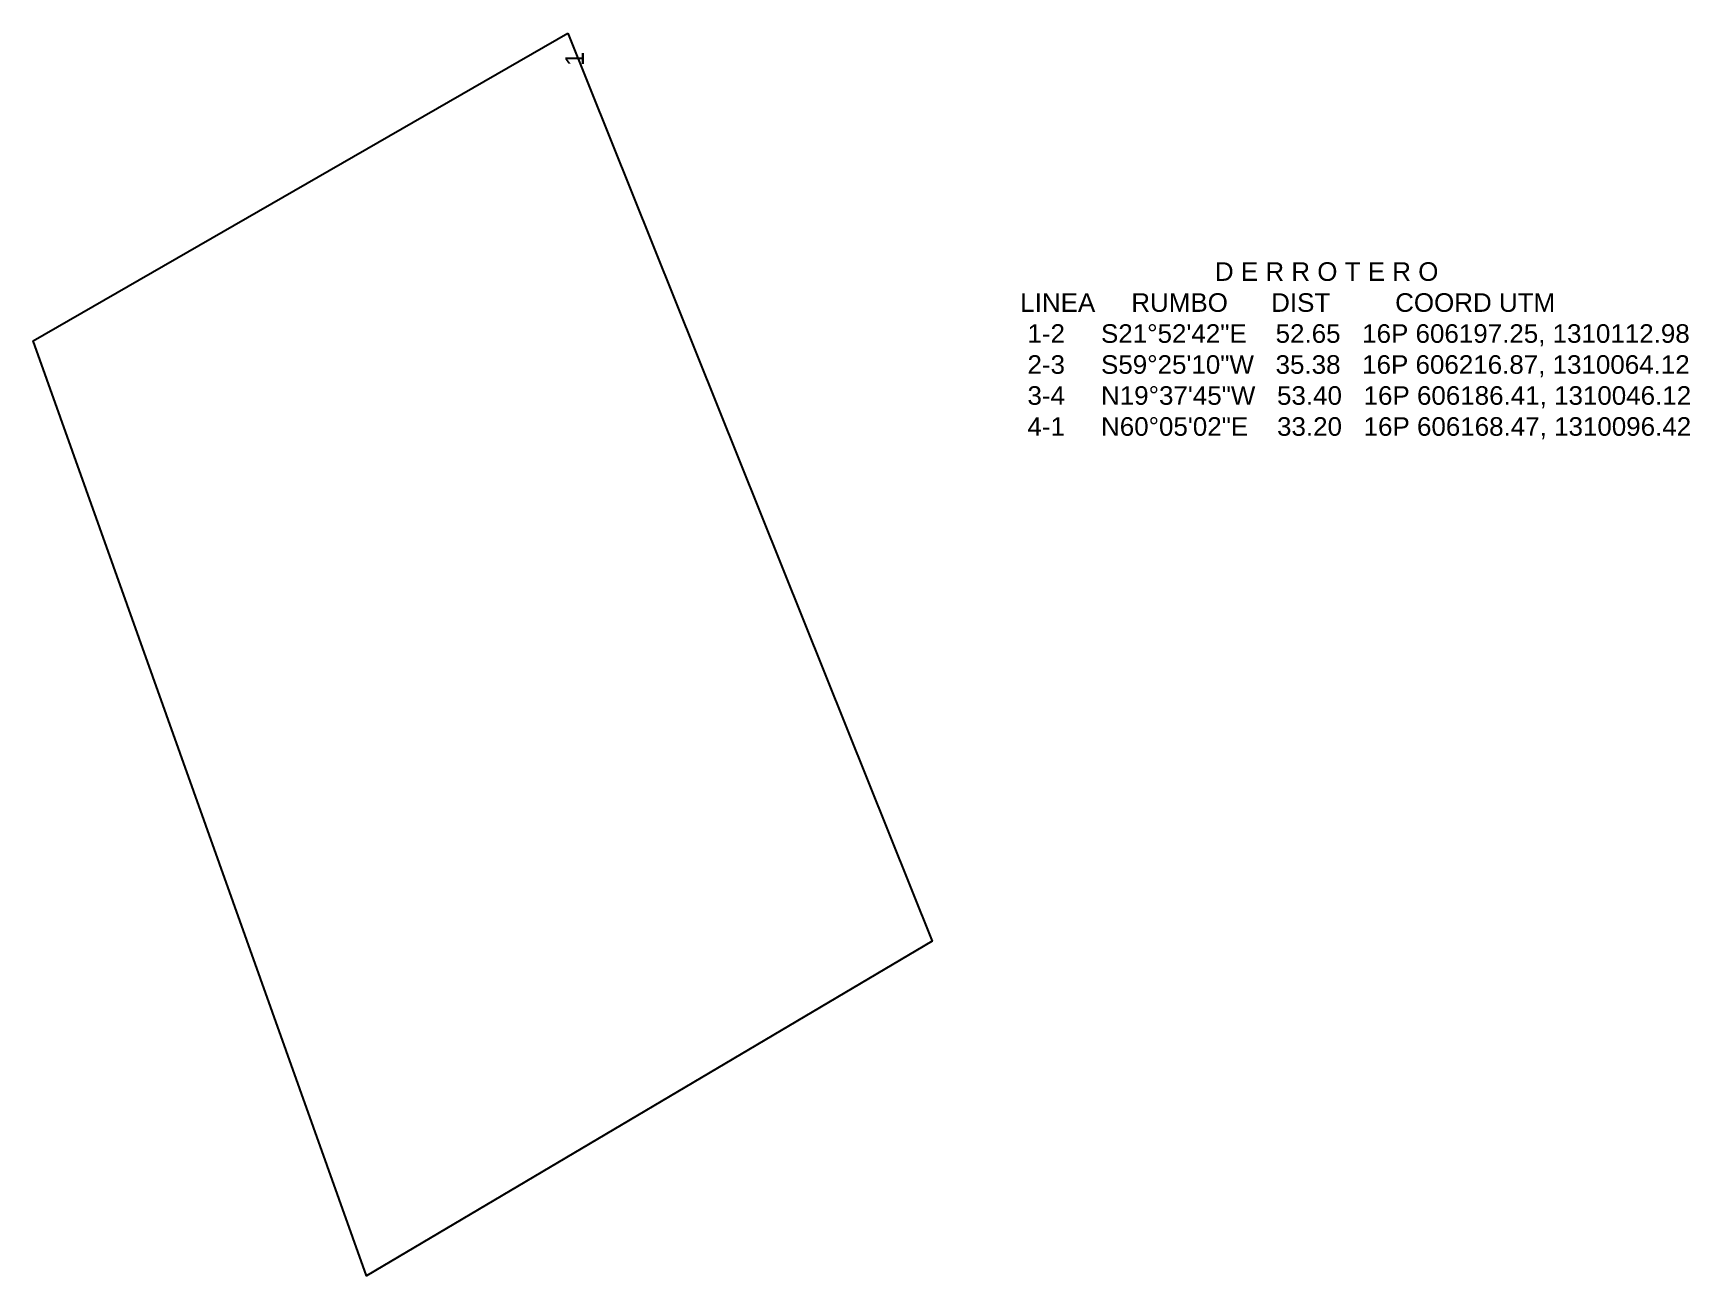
# Model space of a CAD drawing. Header units: millimetres. Extents: x 606168.5 to 606257.6, y 1310046.1 to 1310113.
import ezdxf
from ezdxf.enums import TextEntityAlignment as Align

# ---------------------------------------------------------------- set-up
doc = ezdxf.new("R2010")
doc.units = ezdxf.units.MM
doc.styles.get("Standard").update_dxf_attribs({"font": 'arial.ttf'})

msp = doc.modelspace()

# ---------------------------------------------------------------- linework, layer by layer
msp.add_lwpolyline([(606197.25, 1310112.98), (606216.87, 1310064.12), (606186.41, 1310046.12), (606168.47, 1310096.42)], close=True)

# ---------------------------------------------------------------- texts
msp.add_text('1', height=1, rotation=90).set_placement((606197.114, 1310111.989), align=Align.TOP_RIGHT)
at = {"insert": (606220.829, 1310100.653), "char_height": 1, "width": 37.03076, "attachment_point": 1}
msp.add_mtext('                             D E R R O T E R O\\P  LINEA     RUMBO      DIST         COORD UTM \\P   1-2     S21°52\'42"E    52.65   16P 606197.25, 1310112.98\\P   2-3     S59°25\'10"W   35.38   16P 606216.87, 1310064.12\\P   3-4     N19°37\'45"W   53.40   16P 606186.41, 1310046.12\\P   4-1     N60°05\'02"E    33.20   16P 606168.47, 1310096.42', dxfattribs=at)

doc.saveas('drawing.dxf')
